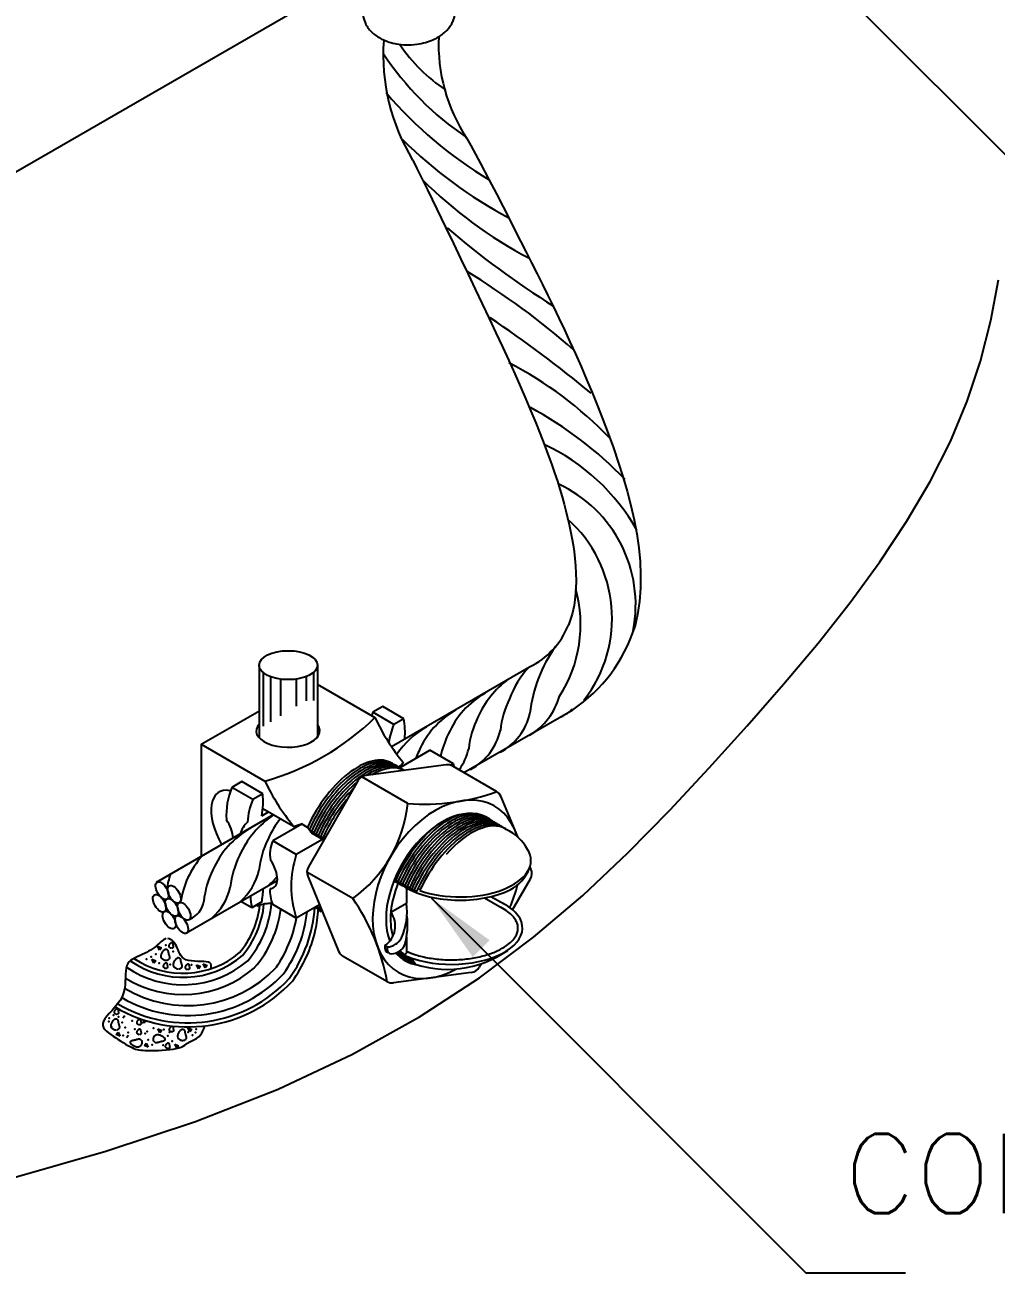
# Model space of a CAD drawing. Header units: millimetres. Extents: x -6221.7 to -6201.1, y -4390.5 to -4377.2.
# Drawn here: x -6207.853 to -6205.407, y -4385.95 to -4382.806 of the extents above; entities that cross this region are included whole.
import ezdxf

# ---------------------------------------------------------------- set-up
doc = ezdxf.new("R2010")
doc.units = ezdxf.units.MM
doc.header["$LTSCALE"] = 10
doc.layers.add('Termotécnica', color=7, linetype='Continuous')
doc.styles.add('r80', font='romans.shx')

msp = doc.modelspace()

# ---------------------------------------------------------------- linework, layer by layer
at = {"layer": 'Termotécnica', "color": 2}
for p, q in [((-6206.3429, -4382.173), (-6204.8075, -4383.7085)), ((-6208.387, -4383.4706), (-6207.0024, -4382.6712)), ((-6207.2635, -4384.4192), (-6207.2635, -4384.602)), ((-6207.1163, -4384.4177), (-6207.1163, -4384.601)), ((-6206.93, -4384.6234), (-6206.5821, -4384.4229)), ((-6207.1175, -4384.4665), (-6206.9717, -4384.5506)), ((-6207.4093, -4384.6179), (-6207.2627, -4384.5333)), ((-6206.7472, -4384.6892), (-6206.4728, -4384.5308)), ((-6207.4093, -4384.6179), (-6207.4093, -4384.8997)), ((-6207.4093, -4384.6179), (-6207.2488, -4384.7106)), ((-6207.5217, -4384.9652), (-6207.2274, -4384.7949)), ((-6207.254, -4384.7794), (-6207.1767, -4384.8242)), ((-6207.1415, -4384.8272), (-6207.1569, -4384.8183)), ((-6207.1302, -4384.8419), (-6207.1415, -4384.8272)), ((-6207.1365, -4384.8323), (-6207.1376, -4384.8322)), ((-6207.1324, -4384.8391), (-6207.1365, -4384.8323)), ((-6207.1251, -4384.8389), (-6207.1324, -4384.8391)), ((-6207.1005, -4384.859), (-6207.1302, -4384.8419)), ((-6207.1215, -4384.8471), (-6207.1251, -4384.8389)), ((-6207.1136, -4384.8455), (-6207.1215, -4384.8471)), ((-6207.1099, -4384.8535), (-6207.1136, -4384.8455)), ((-6207.1021, -4384.8521), (-6207.1099, -4384.8535)), ((-6207.0995, -4384.8573), (-6207.102, -4384.8519)), ((-6207.4483, -4385.094), (-6207.2176, -4384.9608)), ((-6206.9232, -4384.9614), (-6206.9011, -4384.9741)), ((-6206.9184, -4384.9583), (-6206.9224, -4384.959)), ((-6206.9148, -4384.9662), (-6206.9184, -4384.9582)), ((-6206.9069, -4384.9648), (-6206.9148, -4384.9662)), ((-6206.9033, -4384.973), (-6206.9069, -4384.9648)), ((-6206.8955, -4384.9715), (-6206.9033, -4384.973)), ((-6206.8918, -4384.9795), (-6206.8955, -4384.9715)), ((-6206.884, -4384.9781), (-6206.8918, -4384.9795)), ((-6206.8802, -4384.9857), (-6206.884, -4384.9781)), ((-6206.8725, -4384.9847), (-6206.8802, -4384.9857)), ((-6206.868, -4384.9907), (-6206.8725, -4384.9847)), ((-6207.2711, -4385.0233), (-6207.2674, -4385.0254)), ((-6206.8303, -4385.0044), (-6205.885, -4385.9497)), ((-6206.6958, -4385.0046), (-6206.652, -4385.0298)), ((-6206.6793, -4385.0009), (-6206.6463, -4385.0199)), ((-6206.9127, -4385.1408), (-6206.9009, -4385.1476)), ((-6206.8839, -4385.167), (-6206.9075, -4385.1534)), ((-6205.635, -4385.9497), (-6205.885, -4385.9497))]:
    msp.add_line(p, q, dxfattribs=at)
at = {"layer": 'Termotécnica', "color": 1}
for p, q in [((-6207.2531, -4384.4371), (-6207.2531, -4384.5725)), ((-6207.2344, -4384.4473), (-6207.2344, -4384.5611)), ((-6207.2098, -4384.4531), (-6207.2098, -4384.5461)), ((-6207.1697, -4384.4533), (-6207.1697, -4384.5216)), ((-6207.1451, -4384.4478), (-6207.1451, -4384.5082)), ((-6207.1265, -4384.4371), (-6207.1265, -4384.5075)), ((-6206.9518, -4384.5229), (-6206.9768, -4384.5373)), ((-6206.8991, -4384.5533), (-6206.9518, -4384.5229)), ((-6206.9241, -4384.5677), (-6206.9768, -4384.5373)), ((-6206.8991, -4384.5533), (-6206.9241, -4384.5677)), ((-6206.9098, -4384.677), (-6206.8332, -4384.6328)), ((-6206.7739, -4384.667), (-6206.8332, -4384.6328)), ((-6206.7924, -4384.6697), (-6206.9944, -4384.6966)), ((-6206.7739, -4384.667), (-6206.7803, -4384.6708)), ((-6206.6652, -4384.7365), (-6206.7751, -4384.6731)), ((-6207.0145, -4384.7101), (-6207.1393, -4384.9262)), ((-6206.889, -4384.7669), (-6207.0047, -4384.7001)), ((-6207.3071, -4384.7119), (-6207.332, -4384.7263)), ((-6207.2793, -4384.7567), (-6207.332, -4384.7263)), ((-6207.2544, -4384.7423), (-6207.3071, -4384.7119)), ((-6207.2544, -4384.7423), (-6207.2793, -4384.7567)), ((-6206.6118, -4384.8511), (-6206.6536, -4384.7498)), ((-6207.2569, -4384.7979), (-6207.2395, -4384.7879)), ((-6207.1558, -4384.819), (-6207.2291, -4384.8613)), ((-6207.1697, -4384.8956), (-6207.2291, -4384.8613)), ((-6207.1034, -4384.8573), (-6207.1697, -4384.8956)), ((-6206.5783, -4384.9323), (-6206.5811, -4384.9256)), ((-6207.0273, -4385.0064), (-6207.143, -4384.9396)), ((-6207.1409, -4384.9503), (-6207.0632, -4385.1387)), ((-6206.625, -4385.0346), (-6206.5799, -4384.9565)), ((-6206.8918, -4384.9795), (-6206.8919, -4385.018)), ((-6207.2819, -4385.0295), (-6207.3096, -4385.0135)), ((-6207.2569, -4385.015), (-6207.2819, -4385.0295)), ((-6207.1697, -4385.0556), (-6207.2291, -4385.0213)), ((-6207.1114, -4385.0219), (-6207.1697, -4385.0556)), ((-6206.9315, -4385.0408), (-6206.8919, -4385.018)), ((-6206.8919, -4385.1025), (-6206.8919, -4385.1441)), ((-6207.5193, -4385.1262), (-6207.5094, -4385.1303)), ((-6207.5143, -4385.1362), (-6207.5193, -4385.1262)), ((-6207.5094, -4385.1303), (-6207.5143, -4385.1362)), ((-6206.9404, -4385.1284), (-6206.9464, -4385.125)), ((-6206.8976, -4385.1474), (-6206.8919, -4385.1441)), ((-6207.5335, -4385.1594), (-6207.5235, -4385.1636)), ((-6207.5285, -4385.1694), (-6207.5335, -4385.1594)), ((-6207.5235, -4385.1636), (-6207.5285, -4385.1694)), ((-6207.4213, -4385.1736), (-6207.4113, -4385.1777)), ((-6207.4163, -4385.1835), (-6207.4213, -4385.1736)), ((-6207.4113, -4385.1777), (-6207.4163, -4385.1835)), ((-6207.4047, -4385.1711), (-6207.3947, -4385.1752)), ((-6207.3997, -4385.181), (-6207.4047, -4385.1711)), ((-6207.3947, -4385.1752), (-6207.3997, -4385.181)), ((-6206.9418, -4385.2154), (-6207.0516, -4385.152)), ((-6206.7038, -4385.1707), (-6206.7088, -4385.1793)), ((-6206.7289, -4385.1928), (-6206.9245, -4385.2188)), ((-6207.6066, -4385.3065), (-6207.6016, -4385.3007)), ((-6207.5576, -4385.3198), (-6207.5526, -4385.314)), ((-6207.5504, -4385.3183), (-6207.5576, -4385.3198)), ((-6207.5526, -4385.314), (-6207.5504, -4385.3183)), ((-6207.5185, -4385.3348), (-6207.5085, -4385.3389)), ((-6207.5135, -4385.3447), (-6207.5185, -4385.3348)), ((-6207.5085, -4385.3389), (-6207.5135, -4385.3447)), ((-6207.4429, -4385.3323), (-6207.4329, -4385.3364)), ((-6207.4379, -4385.3422), (-6207.4429, -4385.3323)), ((-6207.4329, -4385.3364), (-6207.4379, -4385.3422)), ((-6207.6232, -4385.3489), (-6207.6182, -4385.3431)), ((-6207.6132, -4385.3531), (-6207.6232, -4385.3489)), ((-6207.6182, -4385.3431), (-6207.6132, -4385.3531)), ((-6207.5974, -4385.3564), (-6207.5925, -4385.3506)), ((-6207.5526, -4385.3763), (-6207.5476, -4385.3705)), ((-6207.5476, -4385.3705), (-6207.5426, -4385.3805)), ((-6207.5426, -4385.3805), (-6207.5526, -4385.3763)), ((-6207.4761, -4385.373), (-6207.4661, -4385.3772)), ((-6207.4711, -4385.383), (-6207.4761, -4385.373)), ((-6207.4661, -4385.3772), (-6207.4711, -4385.383))]:
    msp.add_line(p, q, dxfattribs=at)
at = {"layer": 'Termotécnica', "color": 2}
for points in [[(-6206.7397, -4383.0916), (-6206.7299, -4383.1097), (-6206.7055, -4383.1551), (-6206.6842, -4383.1953), (-6206.6655, -4383.2311), (-6206.6488, -4383.2636), (-6206.6335, -4383.2937), (-6206.619, -4383.3223), (-6206.6049, -4383.3502), (-6206.5908, -4383.3778), (-6206.5769, -4383.4051), (-6206.5631, -4383.4324), (-6206.5494, -4383.4598), (-6206.5357, -4383.4875), (-6206.5219, -4383.5156), (-6206.5081, -4383.5442), (-6206.4941, -4383.5736), (-6206.4802, -4383.6037), (-6206.4662, -4383.6346), (-6206.4522, -4383.6661), (-6206.4382, -4383.6985), (-6206.4244, -4383.7315), (-6206.4106, -4383.7653), (-6206.3971, -4383.7998), (-6206.3838, -4383.8351), (-6206.3708, -4383.8709), (-6206.3585, -4383.907), (-6206.3469, -4383.9435), (-6206.3363, -4383.9799), (-6206.3268, -4384.0163), (-6206.3186, -4384.0523), (-6206.3119, -4384.0879), (-6206.3069, -4384.1229), (-6206.3036, -4384.1574), (-6206.3022, -4384.1913), (-6206.3028, -4384.2248), (-6206.3054, -4384.2578), (-6206.3102, -4384.2906), (-6206.3171, -4384.323), (-6206.3181, -4384.3265)], [(-6206.8765, -4383.1461), (-6206.8657, -4383.1677), (-6206.8392, -4383.2215), (-6206.8153, -4383.2702), (-6206.7937, -4383.3149), (-6206.7737, -4383.3564), (-6206.7549, -4383.3957), (-6206.7368, -4383.4338), (-6206.7189, -4383.4714), (-6206.7012, -4383.5086), (-6206.6838, -4383.5453), (-6206.6669, -4383.5814), (-6206.6504, -4383.6168), (-6206.6345, -4383.6513), (-6206.6193, -4383.6848), (-6206.6048, -4383.7173), (-6206.5912, -4383.7486), (-6206.5784, -4383.7788), (-6206.5665, -4383.8077), (-6206.5554, -4383.8354), (-6206.5451, -4383.8619), (-6206.5356, -4383.8871), (-6206.527, -4383.911), (-6206.5191, -4383.9336), (-6206.512, -4383.9548), (-6206.5057, -4383.975), (-6206.5, -4383.9941), (-6206.4949, -4384.0125), (-6206.4903, -4384.0301), (-6206.4861, -4384.0474), (-6206.4823, -4384.0643), (-6206.4788, -4384.0811), (-6206.4755, -4384.098), (-6206.4725, -4384.115), (-6206.4699, -4384.1322), (-6206.4678, -4384.1498), (-6206.4662, -4384.1679), (-6206.4652, -4384.1865), (-6206.4649, -4384.2057), (-6206.4655, -4384.2256), (-6206.467, -4384.2463), (-6206.4699, -4384.2678), (-6206.4747, -4384.29), (-6206.4821, -4384.3129), (-6206.4842, -4384.3179)]]:
    msp.add_lwpolyline(points, dxfattribs=at)
at = {"layer": 'Termotécnica', "color": 1}
for points in [[(-6207.8895, -4385.7117), (-6207.6496, -4385.6429), (-6207.4236, -4385.5679), (-6207.2154, -4385.4864), (-6207.0277, -4385.3983), (-6206.8594, -4385.3044), (-6206.7082, -4385.2057), (-6206.5718, -4385.1033), (-6206.448, -4384.9983), (-6206.3344, -4384.8915), (-6206.2289, -4384.7841), (-6206.1292, -4384.6771), (-6206.0334, -4384.5712), (-6205.9418, -4384.4666), (-6205.8552, -4384.363), (-6205.7742, -4384.2603), (-6205.6997, -4384.1583), (-6205.6322, -4384.0568), (-6205.5727, -4383.9556), (-6205.5217, -4383.8547), (-6205.4797, -4383.7537), (-6205.4462, -4383.6524), (-6205.4201, -4383.5504), (-6205.4007, -4383.4476)], [(-6207.4973, -4385.1073), (-6207.5007, -4385.1083), (-6207.5042, -4385.1101), (-6207.5076, -4385.1126), (-6207.5112, -4385.1156), (-6207.5148, -4385.1189), (-6207.5187, -4385.1225), (-6207.5228, -4385.1261), (-6207.5271, -4385.1297), (-6207.5318, -4385.1331), (-6207.5367, -4385.1363), (-6207.5418, -4385.1393), (-6207.5471, -4385.1422), (-6207.5525, -4385.1449), (-6207.5579, -4385.1475), (-6207.5633, -4385.15), (-6207.5686, -4385.1524), (-6207.5737, -4385.1547), (-6207.5786, -4385.1571), (-6207.5833, -4385.1597), (-6207.5875, -4385.1627), (-6207.5912, -4385.1662), (-6207.5944, -4385.1704), (-6207.5969, -4385.1754), (-6207.5986, -4385.1814), (-6207.5996, -4385.1885), (-6207.6, -4385.1966), (-6207.6002, -4385.2054), (-6207.6005, -4385.2147), (-6207.6012, -4385.2244), (-6207.6025, -4385.2343), (-6207.6049, -4385.2442), (-6207.6085, -4385.2538), (-6207.6136, -4385.263), (-6207.6198, -4385.2718), (-6207.6268, -4385.2802), (-6207.6339, -4385.2881), (-6207.6409, -4385.2956), (-6207.6471, -4385.3027), (-6207.6522, -4385.3093), (-6207.6557, -4385.3154), (-6207.6573, -4385.3211), (-6207.6571, -4385.3263), (-6207.6553, -4385.3312), (-6207.6522, -4385.3359), (-6207.6479, -4385.3403), (-6207.6428, -4385.3446), (-6207.6371, -4385.3488), (-6207.631, -4385.353), (-6207.6248, -4385.3571), (-6207.6185, -4385.3613), (-6207.6122, -4385.3653), (-6207.606, -4385.3692), (-6207.5999, -4385.3729), (-6207.5941, -4385.3762), (-6207.5887, -4385.3792), (-6207.5836, -4385.3818), (-6207.579, -4385.3839), (-6207.5747, -4385.3855), (-6207.5704, -4385.3867), (-6207.5661, -4385.3876), (-6207.5614, -4385.3882), (-6207.5561, -4385.3886), (-6207.5501, -4385.3889), (-6207.5432, -4385.389), (-6207.5353, -4385.389), (-6207.5264, -4385.389), (-6207.5171, -4385.3888), (-6207.5074, -4385.3884), (-6207.4978, -4385.3879), (-6207.4885, -4385.387), (-6207.4798, -4385.3859), (-6207.472, -4385.3844), (-6207.4653, -4385.3826), (-6207.4597, -4385.3805), (-6207.4549, -4385.3782), (-6207.4508, -4385.3758), (-6207.4472, -4385.3734), (-6207.4439, -4385.3711), (-6207.4409, -4385.3689), (-6207.4378, -4385.367), (-6207.4346, -4385.3654), (-6207.4313, -4385.364), (-6207.4278, -4385.3626), (-6207.4244, -4385.361), (-6207.4209, -4385.3592), (-6207.4175, -4385.3568), (-6207.4141, -4385.3538), (-6207.4108, -4385.3499), (-6207.4077, -4385.3451), (-6207.4048, -4385.3393), (-6207.402, -4385.3327), (-6207.4002, -4385.3271)], [(-6207.3845, -4385.1831), (-6207.3844, -4385.1827), (-6207.384, -4385.1779), (-6207.3842, -4385.174), (-6207.3854, -4385.1709), (-6207.3876, -4385.1686), (-6207.3913, -4385.1669), (-6207.3965, -4385.1659), (-6207.4029, -4385.1653), (-6207.4102, -4385.1649), (-6207.4181, -4385.1647), (-6207.4262, -4385.1643), (-6207.434, -4385.1635), (-6207.4414, -4385.1623), (-6207.4478, -4385.1604), (-6207.4531, -4385.1576), (-6207.4573, -4385.1541), (-6207.4607, -4385.15), (-6207.4634, -4385.1455), (-6207.4656, -4385.1407), (-6207.4677, -4385.1358), (-6207.4696, -4385.1309), (-6207.4718, -4385.1262), (-6207.4743, -4385.1219), (-6207.4771, -4385.1179), (-6207.4801, -4385.1145), (-6207.4834, -4385.1116), (-6207.4868, -4385.1094), (-6207.4902, -4385.1079), (-6207.4938, -4385.1071)], [(-6207.4844, -4385.1318), (-6207.4851, -4385.1317), (-6207.4859, -4385.1315), (-6207.4866, -4385.1312), (-6207.4873, -4385.1308), (-6207.488, -4385.1303), (-6207.4886, -4385.1299), (-6207.4891, -4385.1293), (-6207.4895, -4385.1287), (-6207.4898, -4385.1281), (-6207.4901, -4385.1275), (-6207.4902, -4385.1269), (-6207.4902, -4385.1262), (-6207.4902, -4385.1255), (-6207.49, -4385.1248), (-6207.4898, -4385.124), (-6207.4895, -4385.1232), (-6207.4891, -4385.1224), (-6207.4886, -4385.1216), (-6207.4881, -4385.1208), (-6207.4876, -4385.12), (-6207.487, -4385.1193), (-6207.4864, -4385.1186), (-6207.4858, -4385.1181), (-6207.4852, -4385.1177), (-6207.4847, -4385.1174), (-6207.4841, -4385.1173), (-6207.4836, -4385.1173), (-6207.4831, -4385.1174), (-6207.4827, -4385.1176), (-6207.4823, -4385.1178), (-6207.4819, -4385.1182), (-6207.4817, -4385.1186), (-6207.4815, -4385.119), (-6207.4813, -4385.1195), (-6207.4812, -4385.1201), (-6207.4811, -4385.1206), (-6207.481, -4385.1212), (-6207.481, -4385.1219), (-6207.4809, -4385.1225), (-6207.4808, -4385.1233), (-6207.4806, -4385.124), (-6207.4804, -4385.1247), (-6207.4802, -4385.1255), (-6207.4801, -4385.1263), (-6207.4799, -4385.127), (-6207.4799, -4385.1278), (-6207.4799, -4385.1285), (-6207.48, -4385.1291), (-6207.4803, -4385.1297), (-6207.4806, -4385.1303), (-6207.4811, -4385.1307), (-6207.4816, -4385.1311), (-6207.4823, -4385.1314), (-6207.4829, -4385.1316), (-6207.4836, -4385.1317)], [(-6207.4979, -4385.1627), (-6207.4994, -4385.1626), (-6207.5009, -4385.1623), (-6207.5024, -4385.1618), (-6207.5039, -4385.1611), (-6207.5052, -4385.1603), (-6207.5065, -4385.1594), (-6207.5076, -4385.1584), (-6207.5085, -4385.1573), (-6207.5092, -4385.1561), (-6207.5098, -4385.1549), (-6207.5101, -4385.1536), (-6207.5102, -4385.1523), (-6207.5102, -4385.1509), (-6207.51, -4385.1494), (-6207.5096, -4385.1479), (-6207.5091, -4385.1463), (-6207.5084, -4385.1446), (-6207.5076, -4385.1429), (-6207.5067, -4385.1412), (-6207.5057, -4385.1396), (-6207.5047, -4385.138), (-6207.5036, -4385.1367), (-6207.5024, -4385.1355), (-6207.5013, -4385.1346), (-6207.5002, -4385.134), (-6207.4991, -4385.1337), (-6207.4981, -4385.1336), (-6207.4971, -4385.1338), (-6207.4962, -4385.1341), (-6207.4954, -4385.1346), (-6207.4947, -4385.1353), (-6207.4941, -4385.136), (-6207.4936, -4385.1369), (-6207.4933, -4385.1379), (-6207.493, -4385.1389), (-6207.4927, -4385.1401), (-6207.4925, -4385.1413), (-6207.4923, -4385.1425), (-6207.492, -4385.1439), (-6207.4917, -4385.1453), (-6207.4913, -4385.1467), (-6207.4908, -4385.1482), (-6207.4903, -4385.1497), (-6207.4899, -4385.1512), (-6207.4896, -4385.1527), (-6207.4894, -4385.1542), (-6207.4893, -4385.1556), (-6207.4895, -4385.1569), (-6207.4899, -4385.1581), (-6207.4906, -4385.1592), (-6207.4914, -4385.1602), (-6207.4925, -4385.1611), (-6207.4937, -4385.1617), (-6207.495, -4385.1622), (-6207.4964, -4385.1626)], [(-6207.4986, -4385.1826), (-6207.4993, -4385.1825), (-6207.5001, -4385.1823), (-6207.5008, -4385.182), (-6207.5015, -4385.1816), (-6207.5021, -4385.1812), (-6207.5027, -4385.1807), (-6207.5033, -4385.1801), (-6207.5037, -4385.1796), (-6207.504, -4385.179), (-6207.5042, -4385.1783), (-6207.5044, -4385.1777), (-6207.5044, -4385.177), (-6207.5043, -4385.1763), (-6207.5042, -4385.1756), (-6207.504, -4385.1748), (-6207.5036, -4385.174), (-6207.5033, -4385.1732), (-6207.5028, -4385.1724), (-6207.5023, -4385.1716), (-6207.5018, -4385.1708), (-6207.5012, -4385.1701), (-6207.5006, -4385.1694), (-6207.5, -4385.1689), (-6207.4994, -4385.1685), (-6207.4988, -4385.1682), (-6207.4983, -4385.1681), (-6207.4977, -4385.1681), (-6207.4973, -4385.1682), (-6207.4968, -4385.1684), (-6207.4964, -4385.1687), (-6207.4961, -4385.169), (-6207.4958, -4385.1694), (-6207.4956, -4385.1699), (-6207.4955, -4385.1703), (-6207.4954, -4385.1709), (-6207.4953, -4385.1714), (-6207.4952, -4385.1721), (-6207.4951, -4385.1727), (-6207.495, -4385.1734), (-6207.4949, -4385.1741), (-6207.4948, -4385.1748), (-6207.4946, -4385.1756), (-6207.4944, -4385.1763), (-6207.4942, -4385.1771), (-6207.4941, -4385.1779), (-6207.494, -4385.1786), (-6207.494, -4385.1793), (-6207.4942, -4385.1799), (-6207.4944, -4385.1805), (-6207.4948, -4385.1811), (-6207.4953, -4385.1815), (-6207.4958, -4385.1819), (-6207.4964, -4385.1822), (-6207.4971, -4385.1825), (-6207.4978, -4385.1826)], [(-6207.4667, -4385.1843), (-6207.4682, -4385.1842), (-6207.4697, -4385.1839), (-6207.4712, -4385.1834), (-6207.4726, -4385.1827), (-6207.474, -4385.1819), (-6207.4753, -4385.181), (-6207.4764, -4385.18), (-6207.4773, -4385.1789), (-6207.478, -4385.1777), (-6207.4785, -4385.1765), (-6207.4789, -4385.1753), (-6207.479, -4385.1739), (-6207.479, -4385.1725), (-6207.4788, -4385.171), (-6207.4784, -4385.1695), (-6207.4779, -4385.1679), (-6207.4772, -4385.1662), (-6207.4764, -4385.1645), (-6207.4755, -4385.1628), (-6207.4745, -4385.1612), (-6207.4734, -4385.1597), (-6207.4723, -4385.1583), (-6207.4712, -4385.1572), (-6207.4701, -4385.1563), (-6207.469, -4385.1557), (-6207.4679, -4385.1553), (-6207.4668, -4385.1553), (-6207.4659, -4385.1554), (-6207.465, -4385.1557), (-6207.4642, -4385.1562), (-6207.4634, -4385.1569), (-6207.4629, -4385.1577), (-6207.4624, -4385.1585), (-6207.462, -4385.1595), (-6207.4617, -4385.1606), (-6207.4615, -4385.1617), (-6207.4613, -4385.1629), (-6207.4611, -4385.1641), (-6207.4608, -4385.1655), (-6207.4605, -4385.1669), (-6207.46, -4385.1683), (-6207.4596, -4385.1698), (-6207.4591, -4385.1713), (-6207.4587, -4385.1728), (-6207.4583, -4385.1743), (-6207.4581, -4385.1758), (-6207.4581, -4385.1772), (-6207.4583, -4385.1785), (-6207.4587, -4385.1797), (-6207.4593, -4385.1808), (-6207.4602, -4385.1818), (-6207.4613, -4385.1827), (-6207.4625, -4385.1834), (-6207.4638, -4385.1839), (-6207.4652, -4385.1842)], [(-6207.4433, -4385.1856), (-6207.444, -4385.1855), (-6207.4448, -4385.1853), (-6207.4455, -4385.185), (-6207.4462, -4385.1847), (-6207.4469, -4385.1842), (-6207.4475, -4385.1837), (-6207.448, -4385.1832), (-6207.4484, -4385.1826), (-6207.4487, -4385.182), (-6207.449, -4385.1814), (-6207.4491, -4385.1807), (-6207.4491, -4385.1801), (-6207.4491, -4385.1794), (-6207.4489, -4385.1786), (-6207.4487, -4385.1779), (-6207.4484, -4385.1771), (-6207.448, -4385.1763), (-6207.4475, -4385.1755), (-6207.447, -4385.1746), (-6207.4465, -4385.1739), (-6207.4459, -4385.1731), (-6207.4453, -4385.1725), (-6207.4447, -4385.172), (-6207.4441, -4385.1715), (-6207.4436, -4385.1713), (-6207.443, -4385.1711), (-6207.4425, -4385.1711), (-6207.442, -4385.1712), (-6207.4416, -4385.1714), (-6207.4412, -4385.1717), (-6207.4408, -4385.1721), (-6207.4406, -4385.1725), (-6207.4404, -4385.1729), (-6207.4402, -4385.1734), (-6207.4401, -4385.1739), (-6207.44, -4385.1745), (-6207.4399, -4385.1751), (-6207.4399, -4385.1757), (-6207.4398, -4385.1764), (-6207.4397, -4385.1771), (-6207.4395, -4385.1779), (-6207.4393, -4385.1786), (-6207.4391, -4385.1794), (-6207.439, -4385.1802), (-6207.4388, -4385.1809), (-6207.4388, -4385.1816), (-6207.4388, -4385.1823), (-6207.4389, -4385.183), (-6207.4392, -4385.1836), (-6207.4395, -4385.1841), (-6207.44, -4385.1846), (-6207.4405, -4385.185), (-6207.4412, -4385.1853), (-6207.4418, -4385.1855), (-6207.4425, -4385.1856)], [(-6207.6222, -4385.2983), (-6207.6229, -4385.2982), (-6207.6237, -4385.298), (-6207.6244, -4385.2977), (-6207.6251, -4385.2973), (-6207.6258, -4385.2969), (-6207.6263, -4385.2964), (-6207.6269, -4385.2958), (-6207.6273, -4385.2952), (-6207.6276, -4385.2946), (-6207.6278, -4385.294), (-6207.628, -4385.2934), (-6207.628, -4385.2927), (-6207.6279, -4385.292), (-6207.6278, -4385.2913), (-6207.6276, -4385.2905), (-6207.6273, -4385.2897), (-6207.6269, -4385.2889), (-6207.6264, -4385.2881), (-6207.6259, -4385.2873), (-6207.6254, -4385.2865), (-6207.6248, -4385.2858), (-6207.6242, -4385.2851), (-6207.6236, -4385.2846), (-6207.623, -4385.2842), (-6207.6224, -4385.2839), (-6207.6219, -4385.2838), (-6207.6214, -4385.2838), (-6207.6209, -4385.2839), (-6207.6204, -4385.2841), (-6207.6201, -4385.2843), (-6207.6197, -4385.2847), (-6207.6195, -4385.2851), (-6207.6192, -4385.2855), (-6207.6191, -4385.286), (-6207.619, -4385.2866), (-6207.6189, -4385.2871), (-6207.6188, -4385.2877), (-6207.6188, -4385.2884), (-6207.6187, -4385.2891), (-6207.6185, -4385.2898), (-6207.6184, -4385.2905), (-6207.6182, -4385.2913), (-6207.618, -4385.292), (-6207.6178, -4385.2928), (-6207.6177, -4385.2935), (-6207.6176, -4385.2943), (-6207.6177, -4385.295), (-6207.6178, -4385.2956), (-6207.618, -4385.2962), (-6207.6184, -4385.2968), (-6207.6189, -4385.2972), (-6207.6194, -4385.2976), (-6207.62, -4385.2979), (-6207.6207, -4385.2981), (-6207.6214, -4385.2983)], [(-6207.624, -4385.3381), (-6207.6256, -4385.338), (-6207.6271, -4385.3376), (-6207.6286, -4385.3372), (-6207.63, -4385.3365), (-6207.6314, -4385.3357), (-6207.6326, -4385.3348), (-6207.6337, -4385.3338), (-6207.6346, -4385.3327), (-6207.6354, -4385.3315), (-6207.6359, -4385.3303), (-6207.6362, -4385.329), (-6207.6364, -4385.3277), (-6207.6363, -4385.3263), (-6207.6361, -4385.3248), (-6207.6358, -4385.3233), (-6207.6352, -4385.3217), (-6207.6346, -4385.32), (-6207.6338, -4385.3183), (-6207.6329, -4385.3166), (-6207.6319, -4385.3149), (-6207.6308, -4385.3134), (-6207.6297, -4385.3121), (-6207.6286, -4385.3109), (-6207.6274, -4385.31), (-6207.6263, -4385.3094), (-6207.6252, -4385.3091), (-6207.6242, -4385.309), (-6207.6232, -4385.3092), (-6207.6223, -4385.3095), (-6207.6215, -4385.31), (-6207.6208, -4385.3107), (-6207.6202, -4385.3114), (-6207.6198, -4385.3123), (-6207.6194, -4385.3133), (-6207.6191, -4385.3143), (-6207.6189, -4385.3154), (-6207.6187, -4385.3166), (-6207.6184, -4385.3179), (-6207.6182, -4385.3193), (-6207.6178, -4385.3207), (-6207.6174, -4385.3221), (-6207.617, -4385.3236), (-6207.6165, -4385.3251), (-6207.6161, -4385.3266), (-6207.6157, -4385.3281), (-6207.6155, -4385.3295), (-6207.6155, -4385.3309), (-6207.6156, -4385.3323), (-6207.6161, -4385.3335), (-6207.6167, -4385.3346), (-6207.6176, -4385.3356), (-6207.6186, -4385.3364), (-6207.6198, -4385.3371), (-6207.6211, -4385.3376), (-6207.6226, -4385.338)], [(-6207.5653, -4385.3247), (-6207.566, -4385.3246), (-6207.5668, -4385.3244), (-6207.5675, -4385.3241), (-6207.5682, -4385.3238), (-6207.5689, -4385.3233), (-6207.5695, -4385.3228), (-6207.57, -4385.3223), (-6207.5704, -4385.3217), (-6207.5707, -4385.3211), (-6207.5709, -4385.3205), (-6207.5711, -4385.3198), (-6207.5711, -4385.3192), (-6207.571, -4385.3185), (-6207.5709, -4385.3177), (-6207.5707, -4385.317), (-6207.5704, -4385.3162), (-6207.57, -4385.3154), (-6207.5695, -4385.3145), (-6207.569, -4385.3137), (-6207.5685, -4385.313), (-6207.5679, -4385.3122), (-6207.5673, -4385.3116), (-6207.5667, -4385.3111), (-6207.5661, -4385.3106), (-6207.5655, -4385.3104), (-6207.565, -4385.3102), (-6207.5645, -4385.3102), (-6207.564, -4385.3103), (-6207.5635, -4385.3105), (-6207.5632, -4385.3108), (-6207.5628, -4385.3112), (-6207.5626, -4385.3116), (-6207.5623, -4385.312), (-6207.5622, -4385.3125), (-6207.5621, -4385.313), (-6207.562, -4385.3136), (-6207.5619, -4385.3142), (-6207.5619, -4385.3148), (-6207.5618, -4385.3155), (-6207.5616, -4385.3162), (-6207.5615, -4385.317), (-6207.5613, -4385.3177), (-6207.5611, -4385.3185), (-6207.5609, -4385.3193), (-6207.5608, -4385.32), (-6207.5607, -4385.3207), (-6207.5608, -4385.3214), (-6207.5609, -4385.3221), (-6207.5611, -4385.3227), (-6207.5615, -4385.3232), (-6207.562, -4385.3237), (-6207.5625, -4385.3241), (-6207.5631, -4385.3244), (-6207.5638, -4385.3246), (-6207.5645, -4385.3247)], [(-6207.5653, -4385.3494), (-6207.566, -4385.3493), (-6207.5668, -4385.3491), (-6207.5675, -4385.3488), (-6207.5682, -4385.3484), (-6207.5689, -4385.348), (-6207.5695, -4385.3475), (-6207.57, -4385.3469), (-6207.5704, -4385.3463), (-6207.5707, -4385.3457), (-6207.5709, -4385.3451), (-6207.5711, -4385.3445), (-6207.5711, -4385.3438), (-6207.571, -4385.3431), (-6207.5709, -4385.3424), (-6207.5707, -4385.3416), (-6207.5704, -4385.3408), (-6207.57, -4385.34), (-6207.5695, -4385.3392), (-6207.569, -4385.3384), (-6207.5685, -4385.3376), (-6207.5679, -4385.3369), (-6207.5673, -4385.3362), (-6207.5667, -4385.3357), (-6207.5661, -4385.3353), (-6207.5655, -4385.335), (-6207.565, -4385.3349), (-6207.5645, -4385.3349), (-6207.564, -4385.335), (-6207.5635, -4385.3352), (-6207.5632, -4385.3354), (-6207.5628, -4385.3358), (-6207.5626, -4385.3362), (-6207.5623, -4385.3366), (-6207.5622, -4385.3371), (-6207.5621, -4385.3377), (-6207.562, -4385.3382), (-6207.5619, -4385.3388), (-6207.5619, -4385.3395), (-6207.5618, -4385.3402), (-6207.5616, -4385.3409), (-6207.5615, -4385.3416), (-6207.5613, -4385.3424), (-6207.5611, -4385.3431), (-6207.5609, -4385.3439), (-6207.5608, -4385.3446), (-6207.5607, -4385.3454), (-6207.5608, -4385.3461), (-6207.5609, -4385.3467), (-6207.5611, -4385.3473), (-6207.5615, -4385.3479), (-6207.562, -4385.3483), (-6207.5625, -4385.3487), (-6207.5631, -4385.349), (-6207.5638, -4385.3492), (-6207.5645, -4385.3494)], [(-6207.4836, -4385.3424), (-6207.4843, -4385.3423), (-6207.4851, -4385.3421), (-6207.4858, -4385.3418), (-6207.4865, -4385.3414), (-6207.4872, -4385.341), (-6207.4878, -4385.3405), (-6207.4883, -4385.3399), (-6207.4887, -4385.3393), (-6207.489, -4385.3387), (-6207.4893, -4385.3381), (-6207.4894, -4385.3375), (-6207.4894, -4385.3368), (-6207.4894, -4385.3361), (-6207.4892, -4385.3354), (-6207.489, -4385.3346), (-6207.4887, -4385.3338), (-6207.4883, -4385.333), (-6207.4878, -4385.3322), (-6207.4873, -4385.3314), (-6207.4868, -4385.3306), (-6207.4862, -4385.3299), (-6207.4856, -4385.3292), (-6207.485, -4385.3287), (-6207.4844, -4385.3283), (-6207.4839, -4385.328), (-6207.4833, -4385.3279), (-6207.4828, -4385.3279), (-6207.4823, -4385.328), (-6207.4819, -4385.3282), (-6207.4815, -4385.3284), (-6207.4811, -4385.3288), (-6207.4809, -4385.3292), (-6207.4807, -4385.3296), (-6207.4805, -4385.3301), (-6207.4804, -4385.3307), (-6207.4803, -4385.3312), (-6207.4802, -4385.3318), (-6207.4802, -4385.3325), (-6207.4801, -4385.3332), (-6207.48, -4385.3339), (-6207.4798, -4385.3346), (-6207.4796, -4385.3354), (-6207.4794, -4385.3361), (-6207.4793, -4385.3369), (-6207.4791, -4385.3376), (-6207.4791, -4385.3384), (-6207.4791, -4385.3391), (-6207.4792, -4385.3397), (-6207.4795, -4385.3403), (-6207.4798, -4385.3409), (-6207.4803, -4385.3413), (-6207.4808, -4385.3417), (-6207.4815, -4385.342), (-6207.4821, -4385.3422), (-6207.4828, -4385.3424)], [(-6207.4559, -4385.3645), (-6207.4574, -4385.3644), (-6207.4589, -4385.3641), (-6207.4604, -4385.3636), (-6207.4618, -4385.3629), (-6207.4632, -4385.3621), (-6207.4644, -4385.3612), (-6207.4655, -4385.3602), (-6207.4665, -4385.3591), (-6207.4672, -4385.3579), (-6207.4677, -4385.3567), (-6207.468, -4385.3555), (-6207.4682, -4385.3541), (-6207.4682, -4385.3527), (-6207.468, -4385.3512), (-6207.4676, -4385.3497), (-6207.4671, -4385.3481), (-6207.4664, -4385.3464), (-6207.4656, -4385.3447), (-6207.4647, -4385.343), (-6207.4637, -4385.3414), (-6207.4626, -4385.3399), (-6207.4615, -4385.3385), (-6207.4604, -4385.3374), (-6207.4593, -4385.3365), (-6207.4581, -4385.3359), (-6207.4571, -4385.3355), (-6207.456, -4385.3355), (-6207.4551, -4385.3356), (-6207.4542, -4385.3359), (-6207.4533, -4385.3364), (-6207.4526, -4385.3371), (-6207.452, -4385.3379), (-6207.4516, -4385.3387), (-6207.4512, -4385.3397), (-6207.4509, -4385.3407), (-6207.4507, -4385.3419), (-6207.4505, -4385.3431), (-6207.4502, -4385.3443), (-6207.45, -4385.3457), (-6207.4496, -4385.3471), (-6207.4492, -4385.3485), (-6207.4488, -4385.35), (-6207.4483, -4385.3515), (-6207.4479, -4385.353), (-6207.4475, -4385.3545), (-6207.4473, -4385.356), (-6207.4473, -4385.3574), (-6207.4474, -4385.3587), (-6207.4479, -4385.3599), (-6207.4485, -4385.361), (-6207.4494, -4385.362), (-6207.4504, -4385.3629), (-6207.4516, -4385.3636), (-6207.453, -4385.3641), (-6207.4544, -4385.3644)], [(-6207.5588, -4385.3685), (-6207.5589, -4385.37), (-6207.5592, -4385.3715), (-6207.5597, -4385.373), (-6207.5603, -4385.3745), (-6207.5611, -4385.3758), (-6207.5621, -4385.3771), (-6207.5631, -4385.3782), (-6207.5642, -4385.3791), (-6207.5653, -4385.3798), (-6207.5665, -4385.3804), (-6207.5678, -4385.3807), (-6207.5692, -4385.3808), (-6207.5706, -4385.3808), (-6207.572, -4385.3806), (-6207.5736, -4385.3802), (-6207.5752, -4385.3797), (-6207.5769, -4385.379), (-6207.5786, -4385.3782), (-6207.5803, -4385.3773), (-6207.5819, -4385.3763), (-6207.5834, -4385.3753), (-6207.5848, -4385.3742), (-6207.5859, -4385.373), (-6207.5868, -4385.3719), (-6207.5874, -4385.3708), (-6207.5877, -4385.3697), (-6207.5878, -4385.3687), (-6207.5877, -4385.3677), (-6207.5873, -4385.3668), (-6207.5868, -4385.366), (-6207.5862, -4385.3653), (-6207.5854, -4385.3647), (-6207.5845, -4385.3642), (-6207.5836, -4385.3639), (-6207.5825, -4385.3636), (-6207.5814, -4385.3633), (-6207.5802, -4385.3631), (-6207.5789, -4385.3629), (-6207.5776, -4385.3626), (-6207.5762, -4385.3623), (-6207.5747, -4385.3619), (-6207.5732, -4385.3614), (-6207.5717, -4385.3609), (-6207.5702, -4385.3605), (-6207.5687, -4385.3602), (-6207.5673, -4385.36), (-6207.5659, -4385.3599), (-6207.5646, -4385.3601), (-6207.5633, -4385.3605), (-6207.5622, -4385.3612), (-6207.5612, -4385.3621), (-6207.5604, -4385.3631), (-6207.5597, -4385.3643), (-6207.5592, -4385.3656), (-6207.5589, -4385.367)], [(-6207.5299, -4385.3612), (-6207.5298, -4385.3597), (-6207.5294, -4385.3581), (-6207.5289, -4385.3566), (-6207.5283, -4385.3552), (-6207.5275, -4385.3538), (-6207.5266, -4385.3526), (-6207.5255, -4385.3515), (-6207.5245, -4385.3506), (-6207.5233, -4385.3498), (-6207.5221, -4385.3493), (-6207.5208, -4385.349), (-6207.5195, -4385.3488), (-6207.5181, -4385.3489), (-6207.5166, -4385.3491), (-6207.5151, -4385.3494), (-6207.5134, -4385.35), (-6207.5118, -4385.3506), (-6207.5101, -4385.3514), (-6207.5084, -4385.3523), (-6207.5067, -4385.3533), (-6207.5052, -4385.3544), (-6207.5039, -4385.3555), (-6207.5027, -4385.3566), (-6207.5018, -4385.3578), (-6207.5012, -4385.3589), (-6207.5009, -4385.36), (-6207.5008, -4385.361), (-6207.501, -4385.362), (-6207.5013, -4385.3629), (-6207.5018, -4385.3637), (-6207.5025, -4385.3644), (-6207.5032, -4385.365), (-6207.5041, -4385.3654), (-6207.5051, -4385.3658), (-6207.5061, -4385.3661), (-6207.5072, -4385.3663), (-6207.5084, -4385.3665), (-6207.5097, -4385.3668), (-6207.511, -4385.367), (-6207.5124, -4385.3674), (-6207.5139, -4385.3678), (-6207.5154, -4385.3683), (-6207.5169, -4385.3687), (-6207.5184, -4385.3692), (-6207.5199, -4385.3695), (-6207.5213, -4385.3697), (-6207.5227, -4385.3698), (-6207.5241, -4385.3696), (-6207.5253, -4385.3692), (-6207.5264, -4385.3685), (-6207.5274, -4385.3676), (-6207.5282, -4385.3666), (-6207.5289, -4385.3654), (-6207.5294, -4385.3641), (-6207.5298, -4385.3626)], [(-6207.4932, -4385.3844), (-6207.4939, -4385.3843), (-6207.4947, -4385.3841), (-6207.4954, -4385.3838), (-6207.4961, -4385.3834), (-6207.4968, -4385.383), (-6207.4974, -4385.3825), (-6207.4979, -4385.3819), (-6207.4983, -4385.3813), (-6207.4986, -4385.3808), (-6207.4989, -4385.3801), (-6207.499, -4385.3795), (-6207.499, -4385.3788), (-6207.499, -4385.3781), (-6207.4988, -4385.3774), (-6207.4986, -4385.3766), (-6207.4983, -4385.3758), (-6207.4979, -4385.375), (-6207.4974, -4385.3742), (-6207.4969, -4385.3734), (-6207.4964, -4385.3726), (-6207.4958, -4385.3719), (-6207.4952, -4385.3712), (-6207.4946, -4385.3707), (-6207.494, -4385.3703), (-6207.4934, -4385.37), (-6207.4929, -4385.3699), (-6207.4924, -4385.3699), (-6207.4919, -4385.37), (-6207.4915, -4385.3702), (-6207.4911, -4385.3704), (-6207.4907, -4385.3708), (-6207.4905, -4385.3712), (-6207.4903, -4385.3716), (-6207.4901, -4385.3721), (-6207.49, -4385.3727), (-6207.4899, -4385.3732), (-6207.4898, -4385.3738), (-6207.4898, -4385.3745), (-6207.4897, -4385.3752), (-6207.4896, -4385.3759), (-6207.4894, -4385.3766), (-6207.4892, -4385.3774), (-6207.489, -4385.3781), (-6207.4888, -4385.3789), (-6207.4887, -4385.3796), (-6207.4887, -4385.3804), (-6207.4887, -4385.3811), (-6207.4888, -4385.3817), (-6207.4891, -4385.3823), (-6207.4894, -4385.3829), (-6207.4899, -4385.3833), (-6207.4904, -4385.3837), (-6207.4911, -4385.384), (-6207.4917, -4385.3842), (-6207.4924, -4385.3844)]]:
    msp.add_lwpolyline(points, dxfattribs=at)
at = {"layer": 'Termotécnica', "color": 2}
for centre, radius, start, end in [((-6206.4402, -4382.8809), 0.5106, 175.9492, 211.2867), ((-6206.3834, -4382.8547), 0.4279, 177.3698, 213.609), ((-6206.6687, -4384.2441), 0.1987, 295.8535, 338.1988), ((-6206.6971, -4384.2005), 0.3993, 304.18, 342.1268), ((-6207.4269, -4384.0821), 0.6533, 285.8241, 314.1759), ((-6206.4655, -4384.3091), 0.5609, 205.5074, 219.2854), ((-6207.3268, -4384.2249), 0.6128, 312.6405, 314.2004), ((-6206.7426, -4384.4691), 0.5609, 205.5074, 219.2854), ((-6207.3548, -4384.1957), 0.6533, 285.8241, 287.6369), ((-6206.6852, -4384.9332), 0.1101, 27.1663, 66.1326), ((-6206.6778, -4384.8935), 0.1023, 297.3192, 339.4448), ((-6207.4821, -4384.9998), 0.2216, 319.8744, 353.9296), ((-6207.2358, -4385.0986), 0.0796, 85.7909, 113.3094), ((-6207.473, -4385.0145), 0.3589, 348.1354, 357.1303), ((-6207.4707, -4385.0043), 0.3589, 324.1919, 346.467), ((-6207.4553, -4384.9731), 0.2216, 236.1528, 310.0848), ((-6206.7888, -4384.9208), 0.264, 248.8681, 305.0616), ((-6207.4433, -4384.9708), 0.3589, 239.3519, 317.2769)]:
    msp.add_arc(centre, radius, start, end, dxfattribs=at)
at = {"layer": 'Termotécnica', "color": 1}
for centre, radius, start, end in [((-6206.5631, -4382.6223), 0.4167, 213.9908, 236.328), ((-6206.3278, -4382.4693), 0.7445, 213.3036, 236.2482), ((-6206.1541, -4382.3056), 1.0358, 220.3416, 239.2699), ((-6206.1123, -4382.2994), 1.1207, 225.1606, 242.2575), ((-6206.0812, -4382.4273), 1.0883, 224.9035, 242.5146), ((-6205.3405, -4381.6245), 2.2282, 229.4213, 237.9969), ((-6207.7594, -4385.0973), 1.9572, 48.8262, 58.5919), ((-6208.2996, -4385.9766), 2.9219, 50.1454, 56.368), ((-6207.065, -4384.4991), 0.946, 43.6057, 62.9077), ((-6207.0263, -4384.6036), 0.946, 43.6057, 61.8473), ((-6206.7618, -4384.33), 0.5153, 29.1817, 65.1203), ((-6206.6503, -4384.2668), 0.3357, 348.985, 65.2471), ((-6206.7092, -4384.3004), 0.335, 322.0254, 48.2778), ((-6206.7845, -4384.3164), 0.3312, 327.0103, 15.6427), ((-6206.2272, -4384.5794), 0.3561, 144.3347, 173.5913), ((-6206.4074, -4384.5862), 0.2399, 137.4735, 159.8237), ((-6206.4846, -4384.6533), 0.2503, 127.2403, 155.5694), ((-6206.5852, -4384.6794), 0.2194, 119.4577, 156.7272), ((-6206.4243, -4384.6066), 0.2324, 153.652, 174.0868), ((-6206.6684, -4384.4509), 0.1681, 300.9497, 344.1707), ((-6206.8016, -4384.6091), 0.1894, 157.7068, 160.4798), ((-6207.0638, -4384.587), 0.1681, 354.22, 11.5701), ((-6206.6596, -4384.7223), 0.2194, 119.4577, 156.7272), ((-6206.5042, -4384.6529), 0.2324, 153.652, 174.0868), ((-6206.7278, -4384.5053), 0.1508, 298.3116, 346.8088), ((-6206.5735, -4384.416), 0.1508, 298.3116, 311.2041), ((-6206.7514, -4384.6387), 0.1868, 157.6373, 172.2975), ((-6206.7339, -4384.7653), 0.2194, 119.4577, 146.1387), ((-6206.8022, -4384.5482), 0.1508, 298.3116, 346.8088), ((-6206.5786, -4384.6958), 0.2324, 153.652, 168.2349), ((-6206.6529, -4384.7387), 0.2324, 153.652, 158.4698), ((-6206.8822, -4384.5945), 0.1508, 324.4869, 346.8088), ((-6206.7888, -4384.6968), 0.0274, 60, 97.5935), ((-6207.0185, -4384.747), 0.2574, 16.1933, 18.1051), ((-6206.9908, -4384.7238), 0.0274, 97.5935, 150), ((-6207.1568, -4384.7981), 0.1894, 157.7068, 183.017), ((-6207.4263, -4384.7624), 0.1731, 348.1538, 6.679), ((-6206.8463, -4384.23), 0.5387, 265.45, 289.737), ((-6206.679, -4384.7602), 0.0274, 22.4065, 60), ((-6207.1066, -4384.8277), 0.1868, 157.6373, 175.7609), ((-6207.2276, -4384.7311), 0.3405, 306.0412, 353.9588), ((-6207.0819, -4385.004), 0.2542, 124.7662, 155.4443), ((-6207.0098, -4384.9623), 0.2542, 141.8252, 155.4443), ((-6207.1782, -4385.0209), 0.2194, 119.4577, 156.7272), ((-6207.2477, -4384.8615), 0.0656, 133.5384, 163.3916), ((-6206.9606, -4384.9181), 0.2324, 155.882, 157.8963), ((-6207.0327, -4384.9598), 0.2324, 153.652, 174.0868), ((-6207.157, -4384.894), 0.0791, 155.5864, 191.3137), ((-6207.2335, -4385.0513), 0.2308, 138.8809, 171.091), ((-6207.1048, -4385.0015), 0.2324, 153.652, 174.0868), ((-6206.9251, -4384.9756), 0.2574, 161.8949, 198.1051), ((-6207.1155, -4384.9399), 0.0274, 150, 202.4065), ((-6207.2678, -4385.017), 0.2308, 162.0235, 171.091), ((-6207.1716, -4385.0374), 0.2324, 153.652, 174.0868), ((-6207.4107, -4384.9014), 0.1508, 311.8161, 346.8088), ((-6207.3386, -4384.8597), 0.1508, 311.8161, 323.3742), ((-6206.6037, -4384.9428), 0.0274, 330, 22.4065), ((-6207.4828, -4384.9432), 0.1508, 311.8161, 346.8088), ((-6207.4263, -4384.9795), 0.1731, 348.1538, 359.3861), ((-6207.1525, -4384.9878), 0.0836, 175.3313, 203.5925), ((-6207.4627, -4385.003), 0.0609, 294.1701, 350.1196), ((-6207.4821, -4384.9998), 0.2317, 319.7241, 354.8967), ((-6207.4821, -4384.9998), 0.2504, 319.3097, 355.6065), ((-6207.2024, -4385.0038), 0.0826, 176.8019, 197.7662), ((-6207.471, -4385.3119), 0.5387, 10.263, 34.55), ((-6207.0532, -4385.0387), 0.1626, 335.6836, 7.3443), ((-6207.4821, -4384.9998), 0.275, 318.9219, 353.1004), ((-6207.4707, -4385.0043), 0.3055, 324.8828, 350.3646), ((-6207.4707, -4385.0043), 0.3301, 324.4943, 353.8164), ((-6207.4707, -4385.0043), 0.3487, 324.2927, 356.03), ((-6206.9805, -4385.0756), 0.0601, 304.6175, 35.3418), ((-6207.0771, -4385.0723), 0.1877, 344.4419, 7.0172), ((-6206.943, -4385.0854), 0.043, 273.3884, 331.915), ((-6207.4553, -4384.9733), 0.2316, 235.0597, 310.3947), ((-6207.0379, -4385.1283), 0.0274, 202.4065, 240), ((-6206.9308, -4385.108), 0.0374, 271.1338, 337.0701), ((-6207.4433, -4384.9708), 0.3055, 238.6618, 316.586), ((-6207.4553, -4384.9731), 0.275, 238.1983, 311.0373), ((-6207.4553, -4384.9731), 0.2504, 235.3, 310.6494), ((-6206.7325, -4385.1656), 0.0274, 277.5935, 330), ((-6207.4433, -4384.9708), 0.3487, 239.6119, 317.1761), ((-6207.4433, -4384.9708), 0.3301, 239.7335, 316.9745), ((-6206.9281, -4385.1917), 0.0274, 240, 277.5935)]:
    msp.add_arc(centre, radius, start, end, dxfattribs=at)
at = {"layer": 'Termotécnica', "color": 2}
for centre, major_axis, ratio in [((-6207.1899, -4384.4185), (-0.0736, 0.0001), 0.495526), ((-6207.508, -4384.9863), (-0.0124, 0.0215), 0.509483), ((-6207.5145, -4385.0182), (-0.0124, 0.0215), 0.509483), ((-6207.4774, -4384.9956), (-0.0124, 0.0215), 0.509483), ((-6207.4834, -4385.0288), (-0.0124, 0.0215), 0.509483), ((-6207.4526, -4385.0386), (-0.0124, 0.0215), 0.509483), ((-6207.49, -4385.0607), (-0.0124, 0.0215), 0.509483), ((-6207.4586, -4385.0718), (-0.0124, 0.0215), 0.509483)]:
    msp.add_ellipse(centre, major_axis=major_axis, ratio=ratio, dxfattribs=at)
for centre, major_axis, ratio, start_param, end_param in [((-6207.1905, -4384.5843), (-0.08, 0), 0.511171, 5.827545, 9.819687), ((-6207.3051, -4384.8409), (-0.0594, 0.1028), 0.509483, 5.848809, 7.842487), ((-6206.7565, -4384.9117), (0.1781, 0.0008), 0.509483, 4.100464, 6.597026), ((-6206.7561, -4384.9121), (0.1859, 0.0009), 0.529306, 3.818947, 5.448871), ((-6206.7779, -4385.0815), (0.1781, 0.0008), 0.509483, 3.942773, 7.036742)]:
    msp.add_ellipse(centre, major_axis=major_axis, ratio=ratio, start_param=start_param, end_param=end_param, dxfattribs=at)
at = {"layer": 'Termotécnica', "color": 1}
for centre, major_axis, ratio, start_param, end_param in [((-6207.0321, -4384.844), (0.1032, 0.1787), 0.509483, 6.213743, 8.049984), ((-6207.0321, -4384.844), (0.1032, 0.1787), 0.509483, 6.213743, 8.049984), ((-6207.0264, -4384.8473), (0.1032, 0.1787), 0.509483, 6.213743, 8.059589), ((-6207.0207, -4384.8506), (0.1032, 0.1787), 0.509483, 6.213743, 8.078571), ((-6207.0149, -4384.8539), (0.1032, 0.1787), 0.509483, 6.198378, 8.059471), ((-6207.0092, -4384.8572), (0.1032, 0.1787), 0.509483, 6.219825, 8.085504), ((-6207.0034, -4384.8605), (0.1032, 0.1787), 0.509483, 6.251289, 7.06151), ((-6206.9977, -4384.8638), (0.1032, 0.1787), 0.509483, 0.031775, 0.717535), ((-6207.0034, -4384.8605), (0.1032, 0.1787), 0.509483, 0.937211, 1.7767), ((-6206.9977, -4384.8638), (0.1032, 0.1787), 0.509483, 1.057649, 1.801228), ((-6206.7911, -4384.9831), (0.121, 0.2095), 0.675841, 5.719825, 10.265938), ((-6206.9919, -4384.8672), (0.1032, 0.1787), 0.509483, 1.200274, 1.775937), ((-6206.7909, -4384.9832), (0.1039, 0.18), 0.622287, 6.148777, 8.952439), ((-6206.8025, -4384.9765), (0.1032, 0.1787), 0.509483, 0.509617, 1.801693), ((-6206.7968, -4384.9798), (0.1032, 0.1787), 0.509483, 6.213743, 8.059381), ((-6206.7911, -4384.9831), (0.1032, 0.1787), 0.509483, 6.213743, 8.085385), ((-6206.7853, -4384.9865), (0.1032, 0.1787), 0.509483, 6.213743, 8.060207), ((-6206.7796, -4384.9898), (0.1032, 0.1787), 0.509483, 6.213743, 8.08479), ((-6206.7738, -4384.9931), (0.1032, 0.1787), 0.509483, 6.213743, 8.059873), ((-6206.7681, -4384.9964), (0.1032, 0.1787), 0.509483, 6.213743, 8.082697), ((-6206.7623, -4384.9997), (0.1032, 0.1787), 0.509483, 6.213743, 8.059008), ((-6207.3658, -4384.8296), (-0.0278, 0.0482), 0.509483, 3.928966, 4.869091), ((-6206.8083, -4384.9732), (0.1032, 0.1787), 0.509483, 0.933017, 1.776481), ((-6206.7566, -4385.003), (0.1032, 0.1787), 0.509483, 6.213743, 8.073992), ((-6206.7509, -4385.0064), (0.1032, 0.1787), 0.509483, 6.202235, 8.033197), ((-6206.7451, -4385.0097), (0.1032, 0.1787), 0.509483, 0, 1.198297), ((-6207.2545, -4384.9308), (-0.0278, 0.0482), 0.509483, 2.820425, 4.869091), ((-6206.7909, -4384.9832), (0.0982, 0.1701), 0.598456, 1.813596, 2.620475), ((-6206.7911, -4384.9831), (0.121, 0.2095), 0.675841, 4.87803, 5.133978), ((-6206.9919, -4384.8672), (0.1032, 0.1787), 0.509483, 2.863257, 3.017639), ((-6207.0034, -4384.8605), (0.1032, 0.1787), 0.509483, 2.9666, 3.13369), ((-6206.9977, -4384.8638), (0.1032, 0.1787), 0.509483, 2.916017, 3.072351), ((-6206.9269, -4385.1153), (0.0149, 0.0257), 0.509483, 2.225509, 3.37668), ((-6206.921, -4385.1188), (0.0149, 0.0257), 0.509483, 2.225509, 3.514547), ((-6206.7909, -4384.9832), (0.1039, 0.18), 0.622287, 2.905812, 3.383908), ((-6206.7968, -4384.9798), (0.1032, 0.1787), 0.509483, 2.922988, 2.981561), ((-6206.7911, -4384.9831), (0.1032, 0.1787), 0.509483, 2.874607, 3.064029), ((-6206.7843, -4384.9884), (0.1032, 0.1787), 0.509483, 2.829496, 3.01018), ((-6206.7909, -4384.9832), (0.0982, 0.1701), 0.598456, 2.934325, 3.052271), ((-6206.7786, -4384.9917), (0.1032, 0.1787), 0.509483, 2.82911, 3.006963), ((-6206.7738, -4384.9931), (0.1032, 0.1787), 0.509483, 2.844033, 3.061758), ((-6206.7681, -4384.9964), (0.1032, 0.1787), 0.509483, 2.82911, 3.033291), ((-6206.7623, -4384.9997), (0.1032, 0.1787), 0.509483, 2.821407, 3.005872), ((-6206.7566, -4385.003), (0.1032, 0.1787), 0.509483, 2.810761, 2.978933), ((-6206.7509, -4385.0064), (0.1032, 0.1787), 0.509483, 2.793246, 2.954838)]:
    msp.add_ellipse(centre, major_axis=major_axis, ratio=ratio, start_param=start_param, end_param=end_param, dxfattribs=at)
at = {"layer": 'Termotécnica', "color": 2, "ltscale": 1.6}
msp.add_open_spline([(-6207.0024, -4382.7728), (-6207.0023, -4382.7765), (-6207.0023, -4382.7792), (-6207.0016, -4382.7826), (-6206.9993, -4382.7927), (-6206.9954, -4382.8024), (-6206.9902, -4382.8116), (-6206.9833, -4382.8203), (-6206.9746, -4382.8286), (-6206.964, -4382.8364), (-6206.9509, -4382.8434), (-6206.9351, -4382.8494), (-6206.9159, -4382.854), (-6206.8924, -4382.8564), (-6206.8676, -4382.8552), (-6206.8447, -4382.8505), (-6206.8265, -4382.8441), (-6206.8117, -4382.8366), (-6206.7997, -4382.8283), (-6206.7901, -4382.8195), (-6206.7826, -4382.8103), (-6206.7768, -4382.8008), (-6206.7727, -4382.791), (-6206.7705, -4382.782), (-6206.7696, -4382.7743), (-6206.7695, -4382.77), (-6206.7696, -4382.7678)], degree=3, knots=[6.165399, 6.165399, 6.165399, 6.165399, 6.25737, 6.349341, 6.441312, 6.533283, 6.631551, 6.73767, 6.855349, 6.988358, 7.139882, 7.312727, 7.511118, 7.744299, 8.028723, 8.257074, 8.452484, 8.622545, 8.771168, 8.901233, 9.016324, 9.120515, 9.21761, 9.310805, 9.367792, 9.424778, 9.424778, 9.424778, 9.424778], dxfattribs=at)
at = {"layer": 'Termotécnica', "color": 2}
msp.add_open_spline([(-6206.8919, -4385.1392), (-6206.8881, -4385.1411), (-6206.869, -4385.1487), (-6206.8346, -4385.157), (-6206.7958, -4385.1613), (-6206.7552, -4385.1608), (-6206.7165, -4385.1557), (-6206.6828, -4385.1467), (-6206.656, -4385.1353), (-6206.6367, -4385.1231), (-6206.6238, -4385.1113), (-6206.6161, -4385.1003), (-6206.612, -4385.0903), (-6206.6107, -4385.0808), (-6206.6121, -4385.0713), (-6206.6162, -4385.0613), (-6206.624, -4385.0506), (-6206.6362, -4385.0394), (-6206.6474, -4385.0323), (-6206.6537, -4385.0289)], degree=3, knots=[3.942773, 3.942773, 3.942773, 3.942773, 4.152047, 4.373331, 4.607258, 4.841184, 5.075111, 5.298225, 5.504103, 5.689757, 5.855803, 6.005181, 6.14422, 6.28326, 6.422299, 6.561339, 6.707536, 6.872139, 7.036742, 7.036742, 7.036742, 7.036742], dxfattribs=at)
at = {"layer": 'Termotécnica', "color": 1}
for p in [(-6207.5235, -4385.1461), (-6207.4986, -4385.1237), (-6207.4803, -4385.1395), (-6207.5468, -4385.1594), (-6207.5351, -4385.1528), (-6207.5152, -4385.1694), (-6207.4878, -4385.1727), (-6207.4337, -4385.1736), (-6207.6415, -4385.3073), (-6207.6307, -4385.2999), (-6207.6174, -4385.304), (-6207.6423, -4385.3165), (-6207.6357, -4385.3298), (-6207.6083, -4385.319), (-6207.6008, -4385.3314), (-6207.5833, -4385.3148), (-6207.5767, -4385.3356), (-6207.5293, -4385.3331), (-6207.5035, -4385.3364), (-6207.4221, -4385.3356), (-6207.6058, -4385.3514), (-6207.5933, -4385.3439), (-6207.5501, -4385.3464), (-6207.5451, -4385.3414), (-6207.5426, -4385.3622), (-6207.4936, -4385.3522), (-6207.4894, -4385.3431), (-6207.4828, -4385.3655), (-6207.442, -4385.3431), (-6207.4312, -4385.3506), (-6207.4238, -4385.3439), (-6207.5326, -4385.3747), (-6207.5052, -4385.3755)]:
    msp.add_point(p, dxfattribs=at)
at = {"layer": 'Termotécnica', "color": 2}
msp.add_solid([(-6206.7251, -4385.1537), (-6206.6824, -4385.1115), (-6206.8303, -4385.0044)], dxfattribs=at)

# ---------------------------------------------------------------- texts
at = {"layer": 'Termotécnica', "color": 2, "style": 'r80'}
msp.add_text('CONECTOR PRESSÃO', height=0.2, dxfattribs=at).set_placement((-6205.7893, -4385.7993))

doc.saveas('drawing.dxf')
